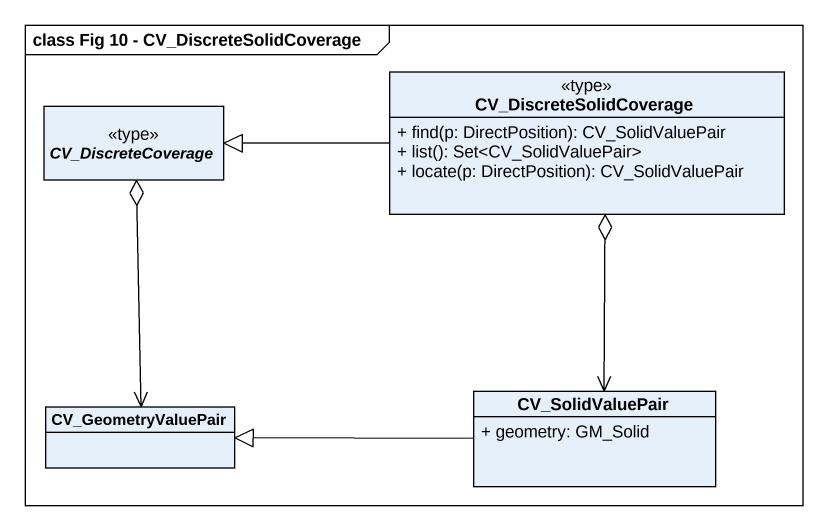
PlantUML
@startuml
mainframe class Fig 10 - CV_DiscreteSolidCoverage
hide circle
hide empty members
skinparam classAttributeIconSize 0
class CV_DiscreteSolidCoverage <<type>> {
  + find(p: DirectPosition): CV_SolidValuePair
  + list(): Set<CV_SolidValuePair>
  + locate(p: DirectPosition): CV_SolidValuePair
}
abstract class CV_DiscreteCoverage <<type>>
class CV_GeometryValuePair
class CV_SolidValuePair {
  + geometry: GM_Solid
}
CV_DiscreteSolidCoverage -left-|> CV_DiscreteCoverage
CV_GeometryValuePair <-up-o CV_DiscreteCoverage
CV_SolidValuePair <-up-o CV_DiscreteSolidCoverage
CV_SolidValuePair -left-|> CV_GeometryValuePair
@enduml
